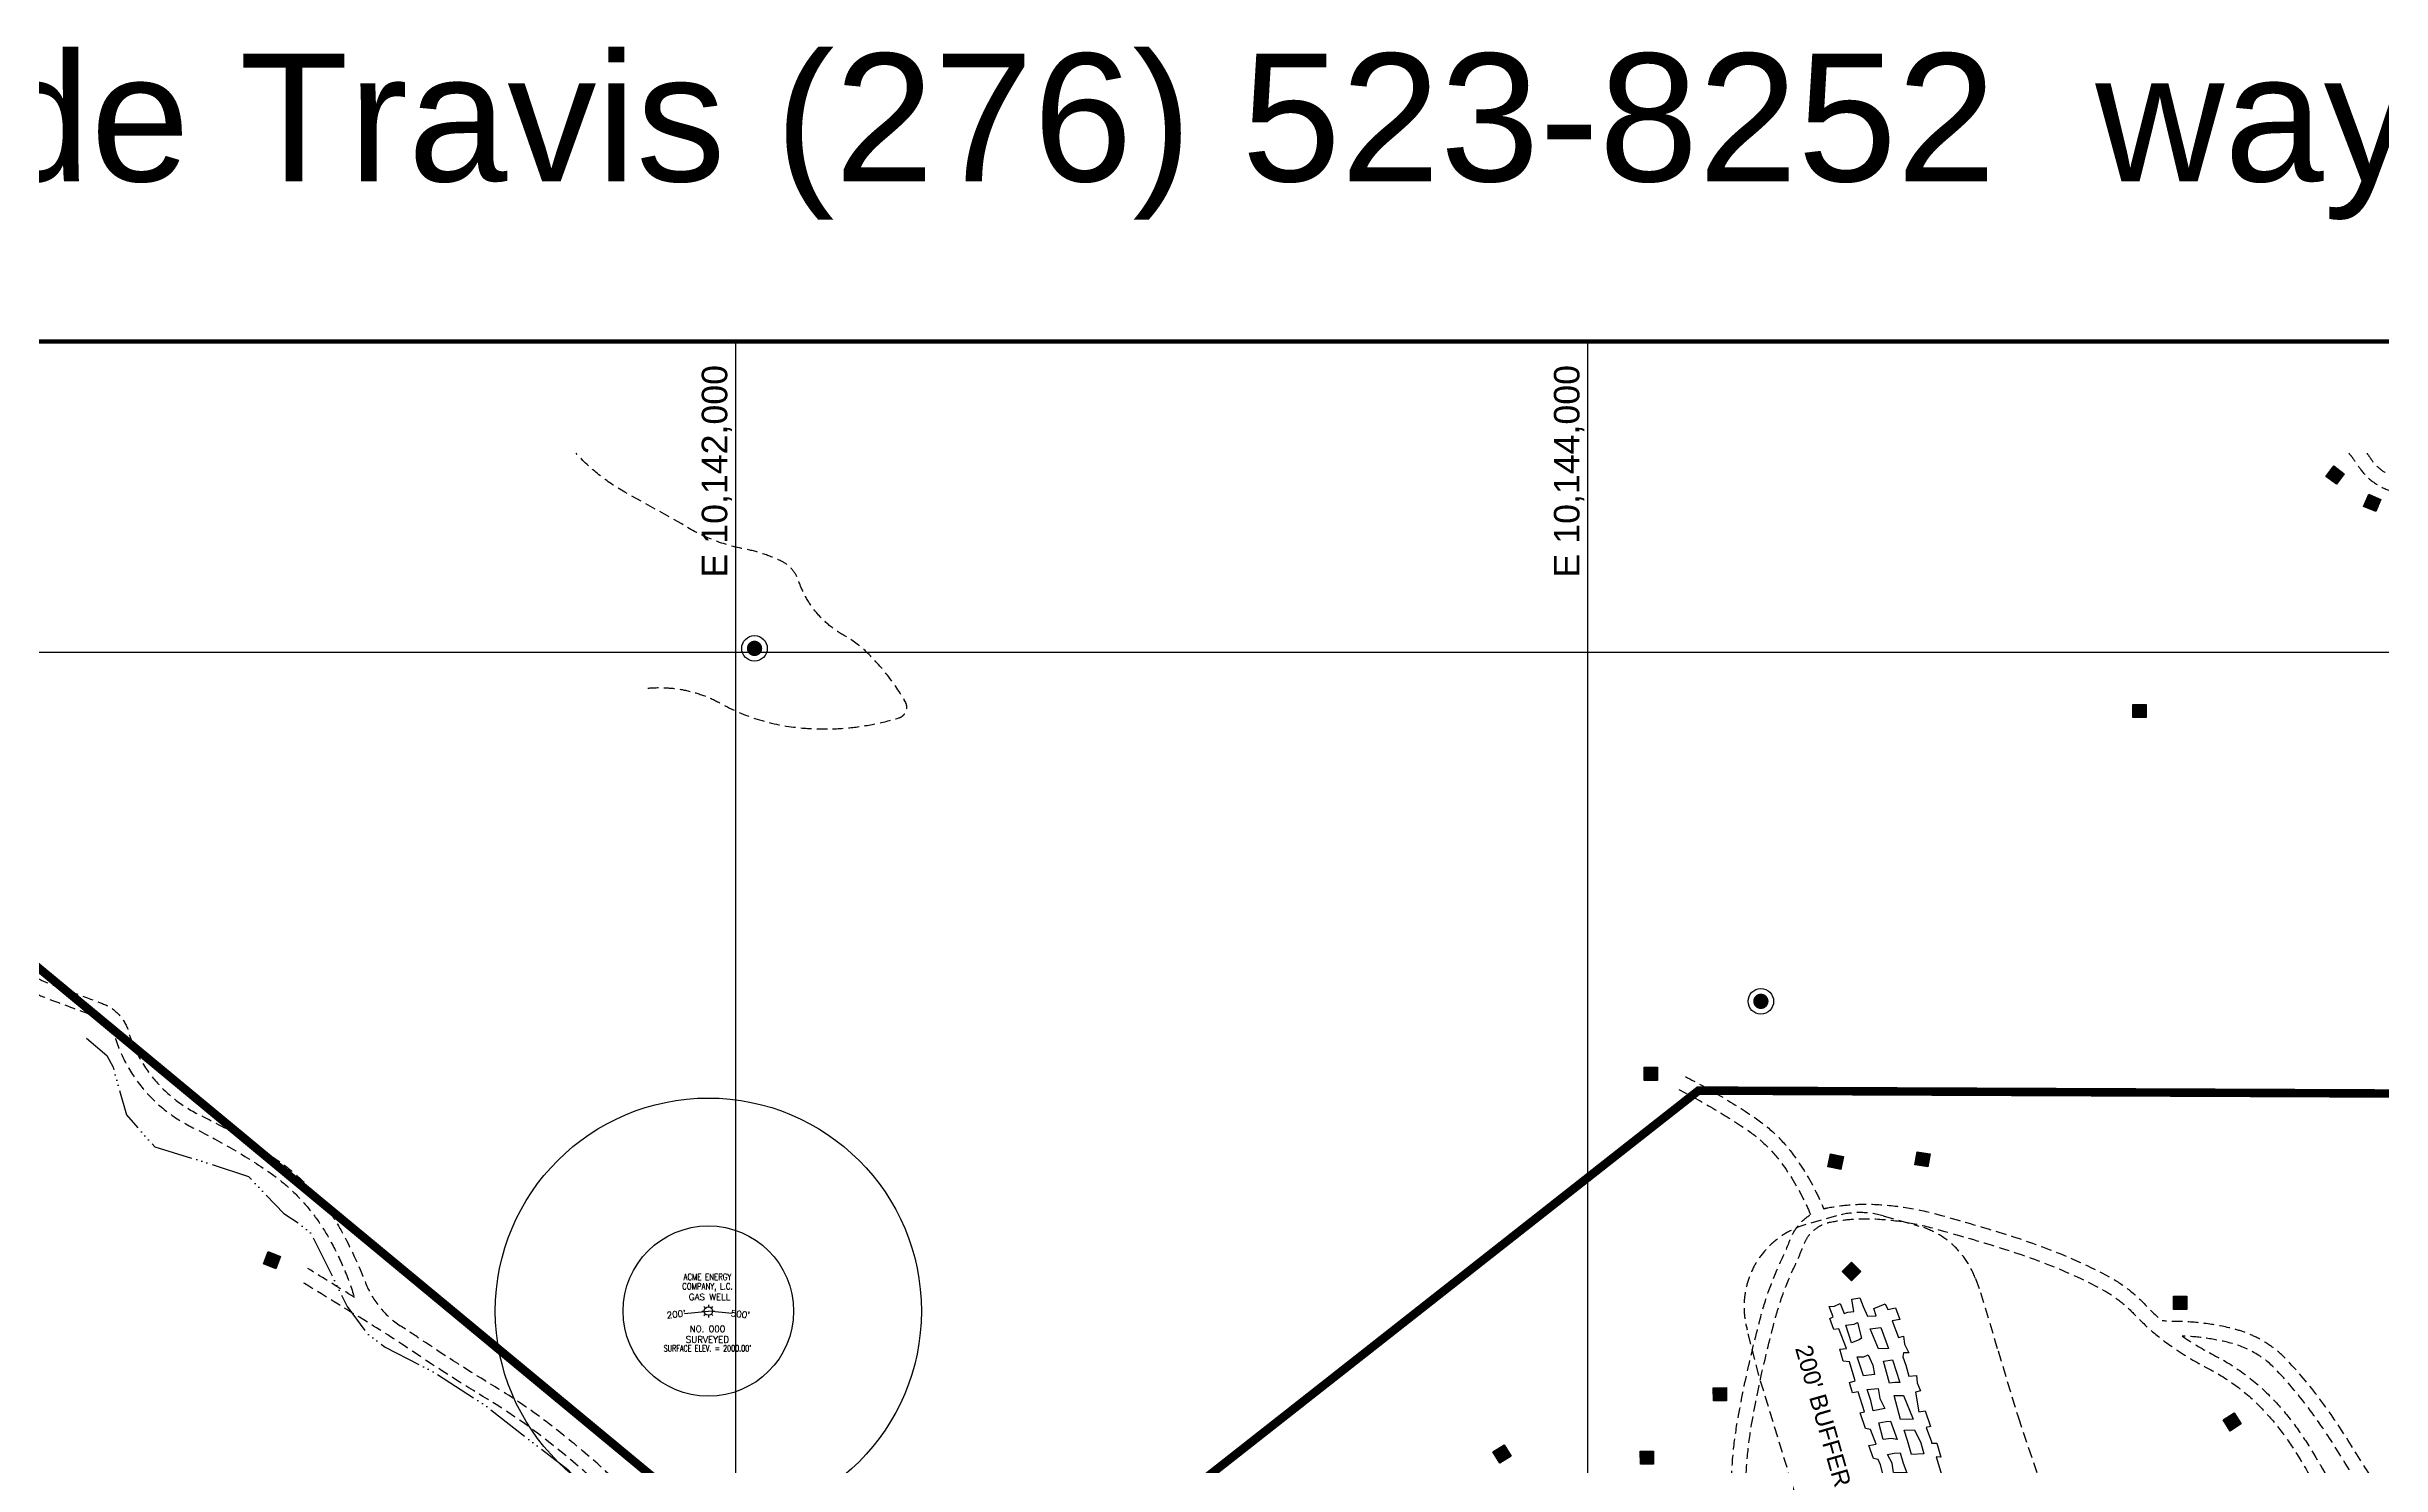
# Model space of a CAD drawing. Header units: inches. Extents: x 10131215 to 10153225, y 3476725 to 3491422.
# Drawn here: x 10140383 to 10145862, y 3488093 to 3491422 of the extents above; entities that cross this region are included whole.
import ezdxf
from ezdxf.enums import TextEntityAlignment as Align

# ---------------------------------------------------------------- set-up
doc = ezdxf.new("R2010")
doc.units = ezdxf.units.IN
doc.header["$LTSCALE"] = 100
doc.header["$MEASUREMENT"] = 0
for name, pattern in [('CENTER', [2, 1.25, -0.25, 0.25, -0.25]), ('DASHED2', [0.375, 0.25, -0.125]), ('HIDDEN', [0.375, 0.25, -0.125]), ('STREAM', [1.5, 1, -0.125, 0, -0.125, 0, -0.125, 0, -0.125])]:
    doc.linetypes.add(name, pattern=pattern)
doc.layers.get('0').update_dxf_attribs({"color": 60, "linetype": 'CONTINUOUS'})
for name, color, linetype in [('BUFFER ZONE-200', 200, 'HIDDEN'), ('BUILDINGS', 7, 'CONTINUOUS'), ('DRILL HOLES', 170, 'CONTINUOUS'), ('ELEVATIONS-UPEER MASON-CONTOURS', 175, 'CONTINUOUS'), ('GAS WELLS-EXISTING-ACTIVE', 30, 'CONTINUOUS'), ('GRID COORDINATES-VA SOUTH NAD27', 252, 'CONTINUOUS'), ('MINE WORKINGS-ADJACENT-GREGORY COAL-6690', 251, 'CONTINUOUS'), ('PROPERTY LINES-MINERAL', 1, 'CENTER'), ('ROADS', 34, 'DASHED2'), ('TITLE BLOCK-LEGEND-BORDER', 7, 'CONTINUOUS'), ('WATER-SURFACE', 140, 'STREAM')]:
    doc.layers.add(name, color=color, linetype=linetype)
doc.styles.add('arial', font='ARIAL.TTF')
doc.styles.add('BUFFER LABELS', font='ARIAL.TTF', dxfattribs={"height": 40})
doc.styles.add('GRIDLINE LABEL', font='ARIAL.TTF', dxfattribs={"height": 60})
doc.styles.get("Standard").update_dxf_attribs({"font": 'simplex.shx'})

# ---------------------------------------------------------------- blocks, each defined once
blk = doc.blocks.new('DRILL HOLE')
at = {"layer": 'DRILL HOLES', "const_width": 18}
blk.add_lwpolyline([(-9, 0, 1), (9, 0, 1)], format="xyb", close=True, dxfattribs=at)
at = {"layer": 'DRILL HOLES'}
blk.add_circle((0, 0), 30, dxfattribs=at)

msp = doc.modelspace()

# ---------------------------------------------------------------- linework, layer by layer
at = {"layer": 'BUFFER ZONE-200'}
for points in [[(10144583.3, 3488678), (10144511.5, 3488657.6)], [(10144692.8, 3488678), (10144776.4, 3488654.2)], [(10144909.1, 3488531.3), (10144921.3, 3488498.4), (10144962.4, 3488360.9), (10145009.2, 3488206), (10145061.3, 3488052.2), (10145137.9, 3487828.2), (10145195.3, 3487675.5), (10145231.8, 3487574), (10145251.1, 3487514.5)], [(10144609.1, 3487626.8), (10144539.4, 3487841.4), (10144478.2, 3488051.3), (10144400.8, 3488304.3), (10144373.8, 3488410.5)]]:
    msp.add_lwpolyline(points, dxfattribs=at)
for centre, start, end in [((10144638, 3488485.7), 74.0979, 105.872), ((10144566.2, 3488465.2), 105.872, 195.872), ((10144721.6, 3488461.9), 20.3155, 74.0979)]:
    msp.add_arc(centre, 200, start, end, dxfattribs=at)
at = {"layer": 'BUILDINGS'}
for points in [[(10145731.7, 3490413.2), (10145750.2, 3490438.1), (10145775, 3490419.6), (10145756.6, 3490394.8)], [(10145820.3, 3490343.1), (10145832.8, 3490371.5), (10145861.1, 3490359), (10145848.7, 3490330.7)], [(10145278.8, 3489847.3), (10145278.8, 3489878.3), (10145309.8, 3489878.3), (10145309.8, 3489847.3)], [(10144132.1, 3488995.9), (10144132.1, 3489026.8), (10144163.1, 3489026.8), (10144163.1, 3488995.9)], [(10144563, 3488793.3), (10144569.3, 3488823.6), (10144599.6, 3488817.4), (10144593.4, 3488787.1)], [(10144767.4, 3488797.9), (10144772.5, 3488828.5), (10144803, 3488823.4), (10144797.9, 3488792.9)], [(10140891.4, 3488565.2), (10140902.7, 3488594), (10140931.5, 3488582.7), (10140920.2, 3488553.9)], [(10144596.2, 3488547.2), (10144618.1, 3488569.1), (10144640, 3488547.2), (10144618.1, 3488525.3)], [(10145374.4, 3488458.5), (10145374.4, 3488489.4), (10145405.3, 3488489.4), (10145405.3, 3488458.5)], [(10144294.4, 3488243.6), (10144294, 3488274.6), (10144324.9, 3488275), (10144325.3, 3488244)], [(10145507.3, 3488173.1), (10145490.5, 3488199.1), (10145516.6, 3488215.8), (10145533.3, 3488189.8)], [(10143793.2, 3488097.7), (10143776.7, 3488123.9), (10143802.9, 3488140.4), (10143819.4, 3488114.2)], [(10144122.9, 3488095), (10144122.7, 3488126), (10144153.7, 3488126.1), (10144153.9, 3488095.2)]]:
    msp.add_lwpolyline(points, close=True, dxfattribs=at)
for points in [[(10145750.2, 3490438.1), (10145775, 3490419.6), (10145731.7, 3490413.2), (10145756.6, 3490394.8)], [(10145832.8, 3490371.5), (10145861.1, 3490359), (10145820.3, 3490343.1), (10145848.7, 3490330.7)], [(10145278.8, 3489878.3), (10145309.8, 3489878.3), (10145278.8, 3489847.3), (10145309.8, 3489847.3)], [(10144132.1, 3489026.8), (10144163.1, 3489026.8), (10144132.1, 3488995.9), (10144163.1, 3488995.9)], [(10144569.3, 3488823.6), (10144599.6, 3488817.4), (10144563, 3488793.3), (10144593.4, 3488787.1)], [(10144772.5, 3488828.5), (10144803, 3488823.4), (10144767.4, 3488797.9), (10144797.9, 3488792.9)], [(10140902.7, 3488594), (10140931.5, 3488582.7), (10140891.4, 3488565.2), (10140920.2, 3488553.9)], [(10144618.1, 3488569.1), (10144640, 3488547.2), (10144596.2, 3488547.2), (10144618.1, 3488525.3)], [(10145374.4, 3488489.4), (10145405.3, 3488489.4), (10145374.4, 3488458.5), (10145405.3, 3488458.5)], [(10144294, 3488274.6), (10144324.9, 3488275), (10144294.4, 3488243.6), (10144325.3, 3488244)], [(10145490.5, 3488199.1), (10145516.6, 3488215.8), (10145507.3, 3488173.1), (10145533.3, 3488189.8)], [(10143776.7, 3488123.9), (10143802.9, 3488140.4), (10143793.2, 3488097.7), (10143819.4, 3488114.2)], [(10144122.7, 3488126), (10144153.7, 3488126.1), (10144122.9, 3488095), (10144153.9, 3488095.2)]]:
    msp.add_solid(points, dxfattribs=at)
at = {"layer": 'ELEVATIONS-UPEER MASON-CONTOURS', "const_width": 5}
for points in [[(10135978.9, 3483263.2, 0), (10135880.2, 3483248.3, 0.000547)], [(10136147.8, 3483288.5, 0.000001), (10135988.5, 3483264.7, 0.000023)]]:
    msp.add_lwpolyline(points, format="xyb", dxfattribs=at)
at = {"layer": 'GAS WELLS-EXISTING-ACTIVE'}
for p, q in [((10141920.6, 3488454.6), (10141925.6, 3488454.6)), ((10141925, 3488465.2), (10141928.5, 3488461.7)), ((10141935.6, 3488469.6), (10141935.6, 3488464.6)), ((10141942.6, 3488461.7), (10141946.2, 3488465.2)), ((10141945.6, 3488454.6), (10141950.6, 3488454.6)), ((10141925, 3488444), (10141928.5, 3488447.5)), ((10141935.6, 3488444.6), (10141935.6, 3488439.6)), ((10141942.6, 3488447.5), (10141946.2, 3488444))]:
    msp.add_line(p, q, dxfattribs=at)
for points in [[(10141879.5, 3488448.5), (10141935.6, 3488454.6)], [(10141991.7, 3488448.5), (10141935.6, 3488454.6)]]:
    msp.add_lwpolyline(points, dxfattribs=at)
for points in [[(10141736.7, 3488432.9, 0, 12, 0), (10141772.5, 3488436.8, 0, 0, 0), (10141835.4, 3488443.7, 0, 0, 0)], [(10142432.6, 3488400.3, 0, 12, 0), (10142396.8, 3488404.2, 0, 0, 0), (10142032.8, 3488444, 0, 0, 0)]]:
    msp.add_lwpolyline(points, format="xyseb", dxfattribs=at)
for radius in [500, 200, 10]:
    msp.add_circle((10141935.6, 3488454.6), radius, dxfattribs=at)
at = {"layer": 'GRID COORDINATES-VA SOUTH NAD27'}
for p, q in [((10142000, 3476730), (10142000, 3490730)), ((10144000, 3476730), (10144000, 3490730)), ((10153220, 3490000), (10131220, 3490000))]:
    msp.add_line(p, q, dxfattribs=at)
at = {"layer": 'MINE WORKINGS-ADJACENT-GREGORY COAL-6690', "flags": 128}
msp.add_lwpolyline([(10144694.3, 3488063.6), (10144686.3, 3488094), (10144680.9, 3488105.9), (10144669.9, 3488108.5), (10144659.2, 3488139.4), (10144676.1, 3488142.1), (10144663.3, 3488176.9), (10144651, 3488179.3), (10144638.8, 3488215.7), (10144648.9, 3488217.8), (10144634, 3488264.8), (10144621.1, 3488263), (10144613.9, 3488286.7), (10144627.4, 3488290.5), (10144613.9, 3488335.7), (10144598.5, 3488337.2), (10144591.3, 3488365.2), (10144606.9, 3488366.4), (10144588.6, 3488413.1), (10144577, 3488411.5), (10144567.2, 3488437.5), (10144575.7, 3488440.8), (10144566.2, 3488465.2), (10144578.2, 3488466.4), (10144592.1, 3488472.1), (10144601.5, 3488449), (10144609.5, 3488451.7), (10144624.1, 3488453.5), (10144619, 3488482.3), (10144638, 3488485.7), (10144645.6, 3488465.6), (10144656, 3488442.4), (10144676.5, 3488443.1), (10144670.6, 3488460.3), (10144697.5, 3488471.3), (10144703.4, 3488457.9), (10144721.6, 3488461.9), (10144731.5, 3488435), (10144713.5, 3488431.5), (10144729.1, 3488392.3), (10144740.4, 3488395.8), (10144742.9, 3488376.9), (10144753.2, 3488356.4), (10144740.2, 3488356.3), (10144739.2, 3488347.4), (10144745.6, 3488327.8), (10144753.3, 3488302.1), (10144770.8, 3488303.4), (10144772.4, 3488286.3), (10144780, 3488267.2), (10144768.6, 3488264.4), (10144776.4, 3488217.8), (10144791.3, 3488220.6), (10144803.6, 3488183.9), (10144793.6, 3488181.4), (10144806.3, 3488147.5), (10144806.3, 3488144.3), (10144818.7, 3488144.9), (10144828.2, 3488111.5), (10144817.1, 3488112.3), (10144833.1, 3488061.2)], dxfattribs=at)
for points in [[(10144636.4, 3488387.2), (10144618.8, 3488379.8), (10144604.9, 3488421.6), (10144624.9, 3488424.2), (10144632.3, 3488427.8), (10144641.9, 3488390.7)], [(10144705.5, 3488366.6), (10144681.7, 3488365.6), (10144662.4, 3488413.1), (10144686.9, 3488416)], [(10144672.3, 3488305.6), (10144646.4, 3488302.8), (10144631.4, 3488347.1), (10144647.4, 3488347.5), (10144657.8, 3488351.5), (10144668.3, 3488327.4)], [(10144731.8, 3488287), (10144720.1, 3488286.9), (10144707.8, 3488285.6), (10144693.7, 3488337.3), (10144714.4, 3488340.1), (10144723.3, 3488313.5)], [(10144696.4, 3488225.7), (10144669.4, 3488220.7), (10144663.9, 3488244.7), (10144655.5, 3488270.5), (10144680.9, 3488272.6), (10144685.3, 3488249.7)], [(10144763, 3488200.8), (10144733.5, 3488200), (10144718.5, 3488256.1), (10144740.4, 3488256.2)], [(10144725.3, 3488152.8), (10144711.3, 3488155.2), (10144693, 3488153.3), (10144682.6, 3488192.2), (10144699.4, 3488195.4), (10144709.8, 3488196)], [(10144788.1, 3488119.2), (10144758.9, 3488118), (10144750, 3488150.7), (10144742, 3488175.1), (10144766, 3488175.9), (10144781.1, 3488145.7)], [(10144747.9, 3488075.1), (10144716.9, 3488075.6), (10144713.6, 3488097.7), (10144703.3, 3488117.6), (10144718.7, 3488121.5), (10144732.9, 3488121.9), (10144739.4, 3488098)]]:
    msp.add_lwpolyline(points, close=True, dxfattribs=at)
at = {"layer": 'PROPERTY LINES-MINERAL', "const_width": 20}
msp.add_lwpolyline([(10145852.5, 3477967.3), (10145477.2, 3478389.8), (10145524.1, 3478706.3), (10145289.6, 3479034.6), (10145840.8, 3479480), (10148022.2, 3482000.3), (10147875.8, 3483547), (10148796.5, 3485897.3), (10149467.1, 3485637.7), (10150064.7, 3487307.4), (10148434.5, 3489312), (10147050.6, 3488960.3), (10144259.3, 3488972), (10142693.6, 3487741), (10142154.1, 3487776.2), (10140301, 3489311.8), (10137154.3, 3489311.8)], dxfattribs=at)
at = {"layer": 'ROADS', "flags": 128}
for points in [[(10141793.7, 3489916.4, -0.150412), (10141964.7, 3489880.6, 0.09869), (10142141.6, 3489824.4, 0.10189), (10142382.6, 3489846.6, 0.482966), (10142397.7, 3489884.9, 0.070272), (10142306.1, 3490001.9, 0.065156), (10142255.2, 3490039.4, -0.186985), (10142147.2, 3490168.9, 0.202556), (10142106.8, 3490214.5, 0.064761), (10142018.4, 3490243.5, -0.098212), (10141873.6, 3490301.8), (10141739.7, 3490376.5, -0.081457), (10141625.1, 3490467.7, -0.081457)], [(10145785.3, 3490467.7, -0.041875), (10145795.8, 3490454.9, 0.002176), (10145811.2, 3490432.9, 0.141789), (10145872.3, 3490383.8, 0.071246), (10145913.9, 3490373.1, 0.044619), (10145996.4, 3490371.5, 0.040452), (10146075, 3490383.3, 0.030033), (10146171.3, 3490412.2, -0.015754), (10146255.9, 3490440.1, 0.045285), (10146325.2, 3490467.7, 0.045285)], [(10145828.3, 3490467.7, 0.001525), (10145838.9, 3490452.5, 0.141789), (10145885.3, 3490415.2, 0.071246), (10145917.6, 3490406.9, 0.044619), (10145994, 3490405.4, 0.040452), (10146067.2, 3490416.4, 0.030033), (10146159.7, 3490444.1, -0.012742), (10146229.6, 3490467.7, -0.012742)], [(10139191.8, 3489030.5), (10139227.2, 3489076.4, 0.201557), (10139239.1, 3489121.1, -0.026763), (10139218.8, 3489360, -0.220838), (10139277.9, 3489498.7, -0.103825), (10139334.4, 3489531.5, -0.489801), (10139428.9, 3489467.9, 0.157864), (10139467.7, 3489371.2, 0.073833), (10139492.6, 3489348.9, 0.329218), (10139493.7, 3489349, 0.216903), (10139541.6, 3489447.3, -0.007274), (10139544.8, 3489525, -0.916639), (10139624.2, 3489527.5, 0.147684), (10139684, 3489420, 0.398865), (10139704.2, 3489419.8, 0.238056), (10139724.5, 3489474.6, -0.076384), (10139728.4, 3489571.4, -0.372998), (10139818.7, 3489642, -0.161103), (10140012.8, 3489591.9, -0.116339), (10140154.2, 3489445.2, 0.053214), (10140247.1, 3489320.9, 0.118028), (10140400.9, 3489218.3, -0.002237), (10140513.8, 3489176.2, -0.214178), (10140572, 3489118.2, 0.213869), (10140740.8, 3488915.4, -0.03547), (10140920.3, 3488811.2, -0.121444), (10141078.3, 3488635.4, -0.030357), (10141134.3, 3488513.2, 0.144438), (10141212.6, 3488420)], [(10139218.8, 3489009.7), (10139254.1, 3489055.6, 0.201557), (10139272.8, 3489125.8, -0.026763), (10139252.7, 3489361.1, -0.220838), (10139300.7, 3489473.4, -0.103825), (10139345.1, 3489499.2, -0.489801), (10139395, 3489465.6, 0.157864), (10139441.5, 3489349.4, 0.073833), (10139473.9, 3489320.5, 0.329218), (10139515.4, 3489322.7, 0.216903), (10139575.6, 3489446.4, -0.007274), (10139578.7, 3489523.1, -0.985557), (10139590.5, 3489522.7, 0.150163), (10139660.3, 3489395.6, 0.398865), (10139727.3, 3489394.9, 0.238056), (10139758.3, 3489478.3, -0.076384), (10139761.8, 3489564.9, -0.382674), (10139818.8, 3489607.9, -0.163072), (10139994.4, 3489563.3, -0.116339), (10140124.9, 3489427.8, 0.053214), (10140222.2, 3489297.7, 0.118028), (10140389.2, 3489186.4, -0.002237), (10140501.8, 3489144.4, -0.208784), (10140539.8, 3489107.3, 0.212572), (10140725.9, 3488884.9, -0.03547), (10140901.2, 3488783.1, -0.121444), (10141048.3, 3488619.4, -0.051678), (10141104.9, 3488486.7)], [(10144228.6, 3489004.7, -0.028536), (10144388.6, 3488910.6, -0.087066), (10144481.8, 3488821.6, -0.043955), (10144535.6, 3488733.2, -0.015573), (10144553.3, 3488694.6, 4.640628)], [(10144213.1, 3488974.5, -0.028536), (10144369.7, 3488882.3, -0.087066), (10144454.5, 3488801.4, -0.043955), (10144505.2, 3488718.2, -0.015861), (10144522.2, 3488680.8, -0.022301)], [(10144602.2, 3487651.9, 0.003869), (10144591, 3487668.8, 0.117633), (10144542.7, 3487713, -0.009368), (10144463.4, 3487759.1, -0.010839), (10144425.3, 3487783.3, -0.235515), (10144341.4, 3487917.3, -0.027521), (10144336.3, 3488038.3, -0.039382), (10144350.5, 3488193.7, -0.01337), (10144375.2, 3488317.6, -0.008303), (10144405.5, 3488441.3, -0.0459), (10144452.1, 3488569.8, 0.017547), (10144475.2, 3488623.5, -0.160637), (10144522.2, 3488680.8, -0.056634)], [(10144653, 3487635.2, 0.011615), (10144619.1, 3487687.8, 0.117633), (10144559.2, 3487742.7, -0.009368), (10144481, 3487788.2, -0.011012), (10144443.5, 3487812, -0.236689), (10144375.2, 3487920.6, -0.027521), (10144370.2, 3488037.8, -0.039382), (10144384, 3488188, -0.01337), (10144408.3, 3488310.1, -0.008303), (10144438.3, 3488432.7, -0.0459), (10144482.8, 3488555.3, 0.017547), (10144506.8, 3488611.2, -0.25775), (10144569.3, 3488663.5, -0.056634), (10144666.5, 3488671.1, -0.058989), (10144812.1, 3488648.6, -0.00515), (10144946.3, 3488609.8, -0.018062), (10145070.6, 3488567.5, -0.03256), (10145206.8, 3488505.2, -0.080353), (10145280.4, 3488448.8, 0.057923), (10145383, 3488362.5, 0.026376), (10145457.2, 3488318.9, -0.080958), (10145579, 3488228.3, -0.054938), (10145662.7, 3488120.5, -0.010999), (10145746.8, 3487976.3, 0.009078), (10145844.2, 3487808.1, -0.007482), (10145938, 3487647.2, 0.006397), (10146006.6, 3487528.9, -0.012482), (10146071.3, 3487414, -0.019725), (10146135, 3487282, 5.868917)], [(10144553.3, 3488694.6, -0.020888), (10144562.9, 3488696.9, -0.056634), (10144667.7, 3488705.1, -0.058989), (10144821.2, 3488681.4, -0.00515), (10144956, 3488642.4, -0.018062), (10145082.7, 3488599.3, -0.03256), (10145222.9, 3488535.2, -0.080353), (10145305.1, 3488472.1, 0.02677), (10145347.4, 3488431.7, 0.026376)], [(10142771.9, 3487414.2, 0.032849), (10142760.9, 3487400.8, 0.123371), (10142747.6, 3487367, -0.509847), (10142696.2, 3487339.1, 0.029452), (10142615.9, 3487371.9, -0.051262), (10142583.7, 3487386.7, 0.065162), (10142493, 3487425.4, -0.06925), (10142448.8, 3487444.7, -0.00069), (10142333.7, 3487515.4, 0.026792), (10142286.8, 3487541, -0.038182), (10142202.7, 3487589.3, -0.031619), (10142140.2, 3487638, 0.153539), (10142063.8, 3487672.1, -0.116607), (10141946.4, 3487714.5, -0.087514), (10141886.6, 3487770.7, -0.041046), (10141835.7, 3487851.8, 0.049132), (10141789.7, 3487922.6, 0.015528), (10141720.4, 3488003.8, 0.029786), (10141643.2, 3488079.4, 0.014397), (10141541.8, 3488162.4, 0.028677), (10141417.6, 3488247.5, -0.013142), (10141241.9, 3488359.9, 0.011244), (10141136.6, 3488427.7, -0.000416), (10140977.8, 3488525.4, -0.627727)], [(10141104.9, 3488486.7, 0.001791), (10140995.5, 3488554.4, -0.000416)], [(10143057.9, 3487899.7, -0.084877), (10143089.6, 3487726.5, -0.087321), (10143074.4, 3487633.2, -0.024238), (10143045.5, 3487562, -0.05543), (10143022.5, 3487523.9, -0.210079), (10142965, 3487492.3, -0.046751), (10142907.7, 3487492.7, 0.127016), (10142802.8, 3487476.5, 0.136669), (10142733.3, 3487420.6, 0.123371), (10142713.9, 3487371.4, -0.509847), (10142710.8, 3487369.8, 0.029452), (10142626.8, 3487404, -0.051262), (10142601, 3487415.9, 0.065162), (10142502.1, 3487458.1, -0.06925), (10142466.5, 3487473.7, -0.00069), (10142351.5, 3487544.3, 0.026792), (10142301.4, 3487571.7, -0.038182), (10142221.8, 3487617.4, -0.031619), (10142162.7, 3487663.4, 0.153539), (10142067.7, 3487705.8, -0.116607), (10141965, 3487743, -0.087514), (10141913.7, 3487791.1, -0.041046), (10141865.9, 3487867.4, 0.049132), (10141816.2, 3487943.8, 0.015528), (10141745.6, 3488026.7, 0.029786), (10141665.5, 3488105.1, 0.014397), (10141562.6, 3488189.3, 0.028677), (10141435.1, 3488276.6, -0.013142), (10141260.9, 3488388, 0.005138), (10141212.6, 3488420, -0.000416)], [(10146350.8, 3487244.9, 0.0314), (10146280.1, 3487366.3, -0.017924), (10146228.9, 3487449, 0.023707), (10146143.4, 3487583.6, -0.021086), (10146104.7, 3487643.8, 0.007432), (10146036.6, 3487756.4, 0.009547), (10145959.1, 3487875.2, -0.012245), (10145912.2, 3487947.9, 0.007377), (10145850.6, 3488045.7, -0.006558), (10145788.2, 3488144.3, 0.02174), (10145722.4, 3488241.5, 0.028304), (10145642.2, 3488337.8, 0.143069), (10145516.3, 3488412.5, 0.058752), (10145385, 3488430.1, -0.013168), (10145347.4, 3488431.7, -0.391762)], [(10145384.5, 3488396.1, -0.01916), (10145384.5, 3488396.1, -0.01916)], [(10145394.2, 3488395.9, 0.004128), (10145401.7, 3488390.9, 0.026376), (10145472.8, 3488349.1, -0.080958), (10145603.4, 3488252, -0.054938), (10145691.6, 3488138.3, -0.010999), (10145776.5, 3487992.8, 0.009078), (10145873.3, 3487825.6, -0.007482), (10145967.5, 3487663.9, 0.006397), (10146035.7, 3487546.4, -0.012482), (10146101.3, 3487430, -0.021629), (10146171.8, 3487282.3, -0.021491)], [(10146306.1, 3487257.3, 0.024221), (10146251.9, 3487347.4, -0.017924), (10146199.4, 3487432.1, 0.023707), (10146115.6, 3487564, -0.021086), (10146075.4, 3487626.6, 0.007432), (10146007.8, 3487738.4, 0.009547), (10145931.1, 3487856.1, -0.012245), (10145883.3, 3487930.2, 0.007377), (10145822.1, 3488027.1, -0.006558), (10145759.2, 3488126.5, 0.02174), (10145695.2, 3488221.2, 0.028304), (10145617.3, 3488314.6, 0.143069), (10145507.9, 3488379.5, 0.054178), (10145394.2, 3488395.9, -0.01916)]]:
    msp.add_lwpolyline(points, format="xyb", dxfattribs=at)
at = {"layer": 'TITLE BLOCK-LEGEND-BORDER', "const_width": 10}
msp.add_lwpolyline([(10131220, 3476730), (10131220, 3490730), (10153220, 3490730), (10153220, 3476730)], close=True, dxfattribs=at)
at = {"layer": 'WATER-SURFACE', "flags": 128}
msp.add_lwpolyline([(10140475.9, 3489094.7), (10140523.5, 3489054.6), (10140538.6, 3489027.2), (10140570.2, 3488914.8), (10140636.5, 3488839.7), (10140743.7, 3488807.5), (10140856.6, 3488770.4), (10140939.3, 3488683.3), (10140973.2, 3488661.1), (10141002.9, 3488637.1), (10141088.2, 3488465.3), (10141134.4, 3488402.3), (10141177.4, 3488369.6), (10141289.1, 3488312.5), (10141409.5, 3488234.9), (10141605.4, 3488082.4), (10141723, 3487959.9), (10141770.8, 3487921.8), (10141836.3, 3487847.6), (10141886.9, 3487774.3), (10141934.9, 3487741.2), (10141969.2, 3487729.1), (10142114.5, 3487730.1), (10142163.2, 3487707), (10142230.3, 3487657.7), (10142322.3, 3487606.9), (10142385.9, 3487582.9), (10142480.4, 3487572), (10142522.8, 3487529.3), (10142550, 3487482.5), (10142575.3, 3487405.8), (10142594, 3487384.6), (10142642.7, 3487361.5), (10142672.3, 3487354.7), (10142687.6, 3487358.7), (10142765.5, 3487404), (10142791, 3487412.4), (10142821, 3487410.6), (10142956.4, 3487332), (10142986.6, 3487335.1), (10143028.1, 3487357.6), (10143068, 3487355.1), (10143175.9, 3487318.4), (10143324, 3487284.1), (10143416.6, 3487243.3), (10143501.5, 3487238), (10143618.7, 3487270.8), (10143713.8, 3487269.9), (10143816.7, 3487233.5), (10143923.1, 3487171.7), (10143987, 3487152.7), (10144051.5, 3487143.7), (10144100.5, 3487125.6), (10144210.3, 3487118.8), (10144250.5, 3487121.3), (10144311.9, 3487142.6), (10144386.7, 3487137.9), (10144420.4, 3487115.8), (10144520, 3487024.4), (10144624.4, 3487012.9), (10144867, 3487048), (10144948.7, 3487073), (10145023.8, 3487073.3), (10145119.8, 3487087.4), (10145171.3, 3487109.2), (10145208.4, 3487142), (10145225.5, 3487176), (10145284.1, 3487232.5), (10145309.9, 3487245.9), (10145386, 3487261.3), (10145536.3, 3487261.9), (10145602.1, 3487272.9), (10145721.8, 3487265.5), (10145817.6, 3487274.5), (10145917.6, 3487273.3), (10146043.6, 3487285.6), (10146165.5, 3487313.1), (10146276.2, 3487321.2), (10146564.9, 3487293.3), (10146692.5, 3487250.3), (10146876.5, 3487228.8), (10146960.1, 3487203.6), (10147019.6, 3487194.9), (10147110.4, 3487204.3), (10147335.7, 3487285.5), (10147406.5, 3487296.1), (10147539, 3487333), (10147619.2, 3487333), (10147732.7, 3487305.9), (10147812.5, 3487300.9), (10147863.3, 3487312.8), (10147901.5, 3487337.1)], dxfattribs=at)

# ---------------------------------------------------------------- block references
at = {"layer": 'DRILL HOLES', "xscale": 1.000028516851045, "yscale": 1.000028516851045, "zscale": 1.000028516851045}
for p in [(10142043.9, 3490009.8), (10144405.7, 3489181.5)]:
    msp.add_blockref('DRILL HOLE', p, dxfattribs=at)

# ---------------------------------------------------------------- texts
at = {"style": 'arial'}
msp.add_text('Questions or Comments - Contact Wayde Travis (276) 523-8252  wayde.travis@dmme.virginia.gov', height=300, dxfattribs=at).set_placement((10142154.3, 3491218.6), align=Align.MIDDLE)
at = {"layer": 'BUFFER ZONE-200', "style": 'BUFFER LABELS'}
msp.add_text("200' BUFFER", height=40.001, rotation=285.982, dxfattribs=at).set_placement((10144552.1, 3488208.3), align=Align.MIDDLE)
at = {"layer": 'GAS WELLS-EXISTING-ACTIVE'}
for s, width, p in [('COMPANY, L.C.', 0.8, (10141933.4, 3488505.3)), ('ACME ENERGY', 0.8, (10141933.4, 3488527.3)), ("SURFACE ELEV. = 2000.00'", 0.6, (10141933.4, 3488359.7))]:
    msp.add_text(s, height=15, dxfattribs=dict(at, width=width)).set_placement(p, align=Align.CENTER)
for s, rotation, p in [("200'", 6.234, (10141861.1, 3488439.7)), ("500'", 353.766, (10142010, 3488439.7))]:
    msp.add_text(s, height=15, rotation=rotation, dxfattribs=at).set_placement(p, align=Align.CENTER)
for s, p in [(' GAS WELL', (10141933.4, 3488480.3)), ('NO. 000', (10141933.4, 3488405.3)), ('SURVEYED', (10141933.4, 3488380.3))]:
    msp.add_text(s, height=15, dxfattribs=at).set_placement(p, align=Align.CENTER)
at = {"layer": 'GRID COORDINATES-VA SOUTH NAD27', "style": 'GRIDLINE LABEL'}
for s, p in [('E 10,142,000', (10141980, 3490674.8)), ('E 10,144,000', (10143980, 3490674.8))]:
    msp.add_text(s, height=60, rotation=90, dxfattribs=at).set_placement(p, align=Align.RIGHT)

doc.saveas('drawing.dxf')
